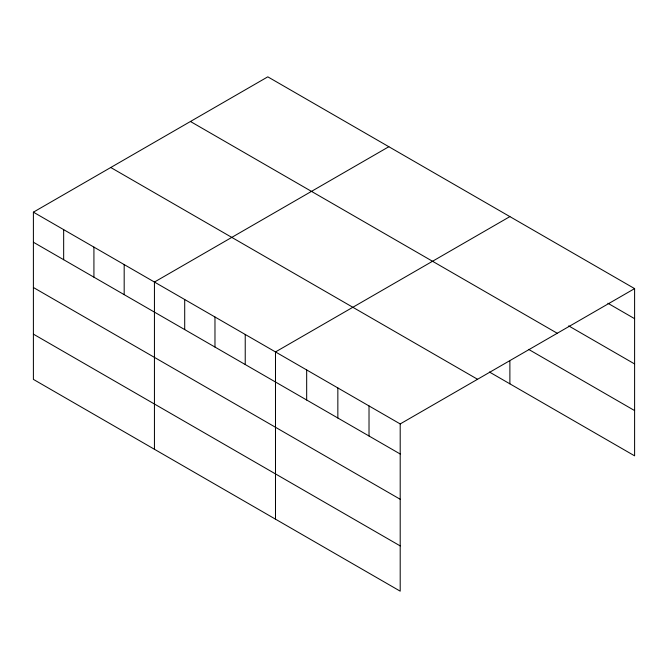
<?xml version="1.0" encoding="UTF-8"?>
<svg xmlns="http://www.w3.org/2000/svg" width="668" height="668" viewBox="0 0 668 668"><rect width="100%" height="100%" fill="white"/><g stroke="black" fill="none" stroke-linecap="round" stroke-linejoin="round"><path stroke-width="1" d="M33.4 212.165L400.199 423.938L400.199 591.163L33.4 379.391L33.4 212.165L267.801 76.837L634.6 288.609L634.6 455.835L489.419 372.018M388.843 146.718L154.442 282.046L154.442 449.28M509.884 216.607L275.492 351.936L275.492 519.161M400.199 423.938L634.6 288.609M607.88 303.247L634.6 318.678M568.677 325.884L634.6 363.943M190.447 121.492L557.246 333.265M528.597 349.372L634.6 410.578M110.754 167.501L477.553 379.274M33.4 242.234L400.199 454.006M33.4 287.499L400.199 499.272M33.4 334.134L400.199 545.906M509.884 361.204L509.884 383.833M369.02 405.935L369.02 436.004M337.849 387.933L337.849 418.009M306.67 369.93L306.67 400.007M245.231 334.459L245.231 364.536M214.971 316.991L214.971 347.059M184.702 299.523L184.702 329.591M124.181 264.578L124.181 294.646M93.921 247.102L93.921 277.178M63.66 229.633L63.66 259.71"/></g></svg>
